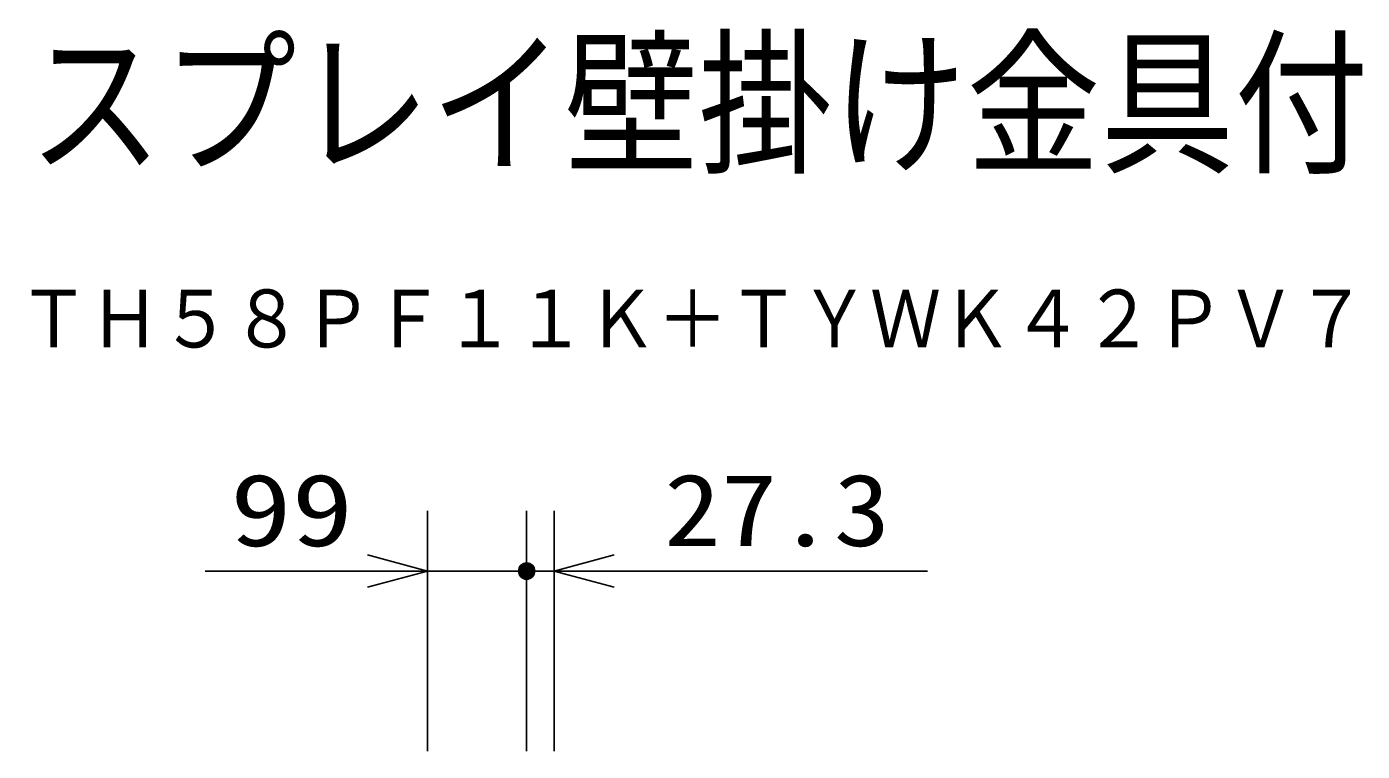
# Model space of a CAD drawing. Units: millimetres, scale not verified. Extents: x -63 to 63, y -57 to 57.
# Drawn here: x 17.98 to 62.44, y 33.26 to 57.39 of the extents above; entities that cross this region are included whole.
import ezdxf
from ezdxf.enums import TextEntityAlignment as Align

# ---------------------------------------------------------------- set-up
doc = ezdxf.new("R2010")
doc.units = ezdxf.units.MM
doc.header["$LTSCALE"] = 0.190236
for name, color, linetype in [('0-1_SUNPO', 3, 'Continuous'), ('0-2_TOUROKU', 7, 'Continuous'), ('0-3_MOJI1', 2, 'Continuous')]:
    doc.layers.add(name, color=color, linetype=linetype)
doc.styles.add('ＭＳ ゴシック', font='')
doc.styles.get('ＭＳ ゴシック').set_extended_font_data('MS Gothic')

# ---------------------------------------------------------------- blocks, each defined once
blk = doc.blocks.new('_OPEN30')
at = {"layer": '0-2_TOUROKU'}
blk.add_line((0, 0), (-1, 0), dxfattribs=at)
blk.add_lwpolyline([(-1, 0.26795), (0, 0), (-1, -0.26795)], dxfattribs=at)

msp = doc.modelspace()

# ---------------------------------------------------------------- linework, layer by layer
at = {"layer": '0-1_SUNPO'}
for p, q in [((31.3243, 33.2636), (31.3243, 41.2637)), ((34.6243, 33.2636), (34.6243, 41.2637)), ((35.536, 33.2636), (35.536, 41.2637)), ((29.3243, 39.2637), (23.921, 39.2637)), ((31.3243, 39.2637), (35.536, 39.2637)), ((34.3553, 39.2404), (34.8933, 39.2404)), ((34.3556, 39.2904), (34.893, 39.2904)), ((34.3644, 39.1904), (34.8842, 39.1904)), ((34.3654, 39.3404), (34.8832, 39.3404)), ((34.3841, 39.1404), (34.8645, 39.1404)), ((34.3859, 39.3904), (34.8627, 39.3904)), ((34.4202, 39.4404), (34.8284, 39.4404)), ((34.4777, 39.4904), (34.7709, 39.4904)), ((36.6243, 39.2637), (47.9677, 39.2637)), ((34.4172, 39.0904), (34.8314, 39.0904)), ((34.4725, 39.0404), (34.7761, 39.0404))]:
    msp.add_line(p, q, dxfattribs=at)
msp.add_circle((34.6243, 39.2637), 0.27, dxfattribs=at)

# ---------------------------------------------------------------- block references
at = {"layer": '0-1_SUNPO', "xscale": 2, "yscale": 2}
msp.add_blockref('_OPEN30', (31.3243, 39.2637), dxfattribs=at)
at = {"layer": '0-1_SUNPO', "xscale": 2, "yscale": 2, "rotation": 180}
msp.add_blockref('_OPEN30', (35.536, 39.2637), dxfattribs=at)

# ---------------------------------------------------------------- texts
at = {"layer": '0-1_SUNPO', "style": 'ＭＳ ゴシック'}
for s, width, p in [('99', 1.25, (24.7542, 39.3732)), ('27.3', 1.15, (39.2019, 39.3732))]:
    msp.add_text(s, height=2.406, dxfattribs=dict(at, width=width)).set_placement(p, align=Align.BOTTOM_LEFT)
at = {"layer": '0-2_TOUROKU', "color": 1, "style": 'ＭＳ ゴシック', "width": 0.9}
msp.add_text('ＴＨ５８ＰＦ１１Ｋ＋ＴＹＷＫ４２ＰＶ７', height=1.925, dxfattribs=at).set_placement((17.7, 46.13), align=Align.BOTTOM_LEFT)
at = {"layer": '0-3_MOJI1', "style": 'ＭＳ ゴシック', "width": 0.85}
msp.add_text('ハイビジョンプラズマディスプレイ壁掛け金具付', height=3.848, dxfattribs=at).set_placement((-35.5001, 51.7599), align=Align.BOTTOM_LEFT)

doc.saveas('drawing.dxf')
